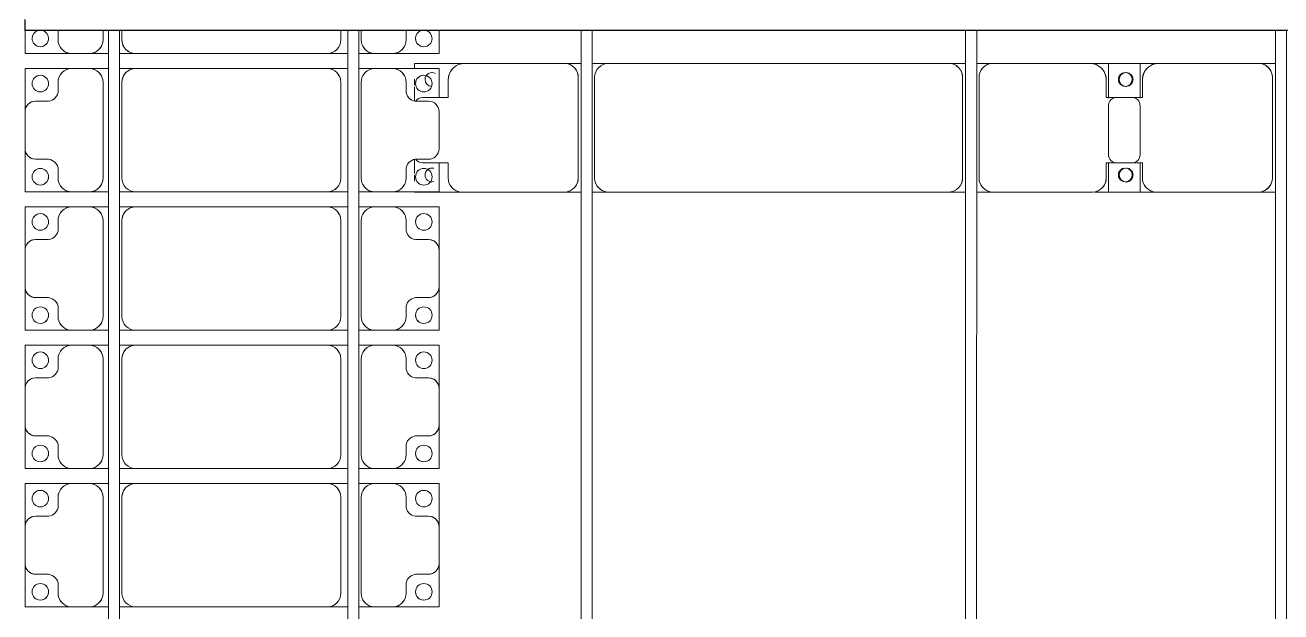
# Model space of a CAD drawing. Header units: millimetres. Extents: x -533732 to -130507, y -117886 to -23954.
# Drawn here: x -526231 to -521690, y -67886 to -65765 of the extents above; entities that cross this region are included whole.
import ezdxf

# ---------------------------------------------------------------- set-up
doc = ezdxf.new("R2010")
doc.units = ezdxf.units.MM
doc.layers.add('A-GENM', color=13, linetype='Continuous', lineweight=9)
doc.layers.add('S-BEAM', color=12, linetype='Continuous', lineweight=9)

# ---------------------------------------------------------------- blocks, each defined once
blk = doc.blocks.new('Dầm C52 - Hộp 40x60-19816-BỐ TRÍ KHUNG KẾT CẤU BÈ PIN 06')
at = {"layer": 'S-BEAM', "color": 3, "lineweight": 25}
for p, q in [((-145891.1, -20), (-145891.1, 20)), ((145891.1, -20), (-145891.1, -20))]:
    blk.add_line(p, q, dxfattribs=at)
blk = doc.blocks.new('Dai phao do pin - DẢI PHAO ĐỠ PIN-V123-BỐ TRÍ KHUNG KẾT CẤU BÈ PIN 06')
at = {"layer": 'A-GENM', "color": 7}
for p, q in [((65968.9, 223.4), (66029.7, 223.4)), ((65968.9, 223.4), (66029.7, 223.4)), ((66399.7, 223.4), (66029.7, 223.4)), ((66399.7, 223.4), (66572.2, 223.4)), ((66572.2, 223.4), (66399.7, 223.4)), ((66457.8, 223.4), (66622.8, 223.4)), ((66457.8, 116.2), (66457.8, 223.4)), ((66622.8, 223.4), (66457.8, 223.4)), ((66572.2, 223.4), (66572.2, 116.2)), ((66990.3, 223.4), (66630.3, 223.4)), ((66990.3, 223.4), (67048.9, 223.4)), ((66990.3, 223.4), (67048.9, 223.4)), ((67088.9, 223.4), (67149.7, 223.4)), ((67088.9, 223.4), (67149.7, 223.4)), ((68380.3, 223.4), (67149.7, 223.4)), ((68380.3, 223.4), (68438.9, 223.4)), ((68380.3, 223.4), (68438.9, 223.4)), ((68478.9, 223.4), (68539.7, 223.4)), ((68478.9, 223.4), (68539.7, 223.4)), ((68909.7, 223.4), (68539.7, 223.4)), ((68909.7, 223.4), (69082.2, 223.4)), ((69082.2, 223.4), (68909.7, 223.4)), ((69082.2, 184), (69082.2, 162.5)), ((69082.2, 162.5), (69082.2, 184)), ((65979.7, 173.4), (65979.7, -191.6)), ((66449.7, 118.2), (66449.7, 173.4)), ((66580.3, 173.4), (66580.3, 118.2)), ((67040.3, -191.6), (67040.3, 173.4)), ((67099.7, 173.4), (67099.7, -191.6)), ((68430.3, -191.6), (68430.3, 173.4)), ((68489.7, 173.4), (68489.7, -191.6)), ((68959.7, 118.2), (68959.7, 173.4)), ((69082.2, 156.9), (69082.2, 106.1)), ((69082.2, 106.1), (69082.2, 156.9)), ((66542.2, 118.2), (66449.7, 118.2)), ((66580.3, 118.2), (66487.8, 118.2)), ((69052.2, 118.2), (68959.7, 118.2)), ((66457.8, 88.2), (66457.8, -88.2)), ((66572.2, -88.2), (66572.2, 88.2)), ((66449.7, -181.6), (66449.7, -118.2)), ((66449.7, -118.2), (66542.2, -118.2)), ((66457.8, -241.6), (66457.8, -116.2)), ((66487.8, -118.2), (66580.3, -118.2)), ((66572.2, -116.2), (66572.2, -241.6)), ((66580.3, -118.2), (66580.3, -181.6)), ((68959.7, -181.6), (68959.7, -118.2)), ((68959.7, -118.2), (69052.2, -118.2)), ((69082.2, -106.1), (69082.2, -156.9)), ((69082.2, -156.9), (69082.2, -106.1)), ((69082.2, -162.5), (69082.2, -184)), ((69082.2, -184), (69082.2, -162.5)), ((69082.2, -222.3), (69082.2, -241.6)), ((69082.2, -241.6), (69082.2, -222.3)), ((66029.7, -241.6), (65968.9, -241.6)), ((66029.7, -241.6), (65968.9, -241.6)), ((66029.7, -241.6), (66389.7, -241.6)), ((66572.2, -241.6), (66389.7, -241.6)), ((66389.7, -241.6), (66572.2, -241.6)), ((66640.3, -241.6), (66457.8, -241.6)), ((66457.8, -241.6), (66640.3, -241.6)), ((66640.3, -241.6), (66990.3, -241.6)), ((67048.9, -241.6), (66990.3, -241.6)), ((67048.9, -241.6), (66990.3, -241.6)), ((67149.7, -241.6), (67088.9, -241.6)), ((67149.7, -241.6), (67088.9, -241.6)), ((67149.7, -241.6), (68380.3, -241.6)), ((68438.9, -241.6), (68380.3, -241.6)), ((68438.9, -241.6), (68380.3, -241.6)), ((68539.7, -241.6), (68478.9, -241.6)), ((68539.7, -241.6), (68478.9, -241.6)), ((68539.7, -241.6), (68899.7, -241.6)), ((69082.2, -241.6), (68899.7, -241.6)), ((68899.7, -241.6), (69082.2, -241.6))]:
    blk.add_line(p, q, dxfattribs=at)
for centre, radius, start, end in [((66029.7, 173.4), 50, 90, 180), ((66029.7, 173.4), 50, 107.1698, 180), ((66399.7, 173.4), 50, 0, 90), ((66399.7, 173.4), 50, 0, 75), ((66508.6, 161.8), 25, 0, 180), ((66508.6, 161.8), 25, 0, 165), ((66511.4, 161.8), 25, 360, 180), ((66511.4, 161.8), 25, 90, 180), ((66511.4, 161.8), 25, 15, 75), ((66630.3, 173.4), 50, 90, 180), ((66630.3, 173.4), 50, 105, 180), ((66990.3, 173.4), 50, 0, 90), ((66990.3, 173.4), 50, 0, 75), ((67149.7, 173.4), 50, 90, 180), ((67149.7, 173.4), 50, 150, 180), ((67149.7, 173.4), 50, 90, 120), ((68380.3, 173.4), 50, 0, 90), ((68380.3, 173.4), 50, 15, 90), ((68539.7, 173.4), 50, 90, 180), ((68539.7, 173.4), 50, 105, 180), ((68909.7, 173.4), 50, 0, 90), ((68909.7, 173.4), 50, 0, 75), ((69018.6, 161.8), 25, 360, 105), ((69018.6, 161.8), 25, 0, 105), ((66508.6, 161.8), 25, 180, 360), ((66508.6, 161.8), 25, 195, 255), ((66511.4, 161.8), 25, 180, 360), ((66511.4, 161.8), 25, 180, 255), ((66508.6, 161.8), 25, 285, 360), ((66511.4, 161.8), 25, 285, 345), ((69018.6, 161.8), 25, 255, 360), ((69018.6, 161.8), 25, 270, 360), ((66487.8, 88.2), 30, 90, 180), ((66542.2, 88.2), 30, 0, 90), ((69052.2, 88.2), 30, 30, 90), ((69052.2, 88.2), 30, 30, 60), ((66487.8, -88.2), 30, 180, 270), ((66542.2, -88.2), 30, 270, 0), ((69052.2, -88.2), 30, 270, 330), ((69052.2, -88.2), 30, 300, 330), ((69052.2, -88.2), 30, 300, 315), ((69052.2, -88.2), 30, 300, 315), ((66389.7, -181.6), 60, 270, 360), ((66389.7, -181.6), 60, 300, 0), ((66508.6, -183.2), 25, 0, 180), ((66511.4, -183.2), 25, 0, 180), ((66511.4, -183.2), 25, 60, 180), ((66508.6, -183.2), 25, 0, 150), ((66511.4, -183.2), 25, 15, 30), ((66640.3, -181.6), 60, 180, 270), ((66640.3, -181.6), 60, 180, 240), ((68899.7, -181.6), 60, 270, 360), ((68899.7, -181.6), 60, 300, 0), ((69018.6, -183.2), 25, 0, 90), ((69018.6, -183.2), 25, 0, 90), ((66029.7, -191.6), 50, 180, 270), ((66029.7, -191.6), 50, 180, 252.8326), ((66508.6, -183.2), 25, 180, 0), ((66508.6, -183.2), 25, 195, 0), ((66511.4, -183.2), 25, 180, 0), ((66511.4, -183.2), 25, 180, 270), ((66511.4, -183.2), 25, 285, 345), ((66990.3, -191.6), 50, 270, 360), ((66990.3, -191.6), 50, 285, 360), ((67149.7, -191.6), 50, 180, 270), ((67149.7, -191.6), 50, 180, 210), ((67149.7, -191.6), 50, 225, 255), ((68380.3, -191.6), 50, 270, 360), ((68380.3, -191.6), 50, 330, 345), ((68539.7, -191.6), 50, 180, 270), ((68539.7, -191.6), 50, 180, 255), ((69018.6, -183.2), 25, 240, 360), ((69018.6, -183.2), 25, 240, 360), ((68380.3, -191.6), 50, 270, 300)]:
    blk.add_arc(centre, radius, start, end, dxfattribs=at)
blk = doc.blocks.new('Dầm C52 - Dầm C52-19796-BỐ TRÍ KHUNG KẾT CẤU BÈ PIN 06')
at = {"layer": 'S-BEAM', "color": 1}
for p, q in [((-613.3, 20), (5346.7, 20)), ((5346.7, -20), (-613.3, -20))]:
    blk.add_line(p, q, dxfattribs=at)
blk = doc.blocks.new('Dai phaodi lai - DẢI PHAO ĐI LẠI-19048-BỐ TRÍ KHUNG KẾT CẤU BÈ PIN 06')
at = {"layer": 'A-GENM', "color": 7}
for p, q in [((33640, 748.4), (33723.2, 748.4)), ((33723.2, 748.4), (33640, 748.4)), ((33723.2, 748.4), (33723.2, 579.3)), ((33723.2, 579.3), (33723.2, 748.4)), ((33776.8, 748.4), (33881.8, 748.4)), ((33776.8, 579.3), (33776.8, 748.4)), ((33776.8, 748.4), (33776.8, 579.3)), ((33881.8, 748.4), (33776.8, 748.4)), ((34066.9, 748.4), (33933.1, 748.4)), ((34118.2, 748.4), (34223.2, 748.4)), ((34223.2, 748.4), (34118.2, 748.4)), ((34223.2, 748.4), (34223.2, 579.3)), ((34223.2, 579.3), (34223.2, 748.4)), ((34276.8, 748.4), (34433.1, 748.4)), ((34276.8, 579.3), (34276.8, 748.4)), ((34276.8, 748.4), (34276.8, 579.3)), ((34433.1, 748.4), (34276.8, 748.4)), ((34566.9, 748.4), (34433.1, 748.4)), ((34566.9, 748.4), (34723.2, 748.4)), ((34723.2, 748.4), (34566.9, 748.4)), ((34723.2, 748.4), (34723.2, 579.3)), ((34723.2, 579.3), (34723.2, 748.4)), ((34776.8, 748.4), (34933.1, 748.4)), ((34776.8, 579.3), (34776.8, 748.4)), ((34776.8, 748.4), (34776.8, 579.3)), ((34933.1, 748.4), (34776.8, 748.4)), ((35066.9, 748.4), (34933.1, 748.4)), ((35066.9, 748.4), (35223.2, 748.4)), ((35223.2, 748.4), (35066.9, 748.4)), ((35223.2, 748.4), (35223.2, 579.3)), ((35223.2, 579.3), (35223.2, 748.4)), ((35276.8, 748.4), (35429.5, 748.4)), ((35276.8, 579.3), (35276.8, 748.4)), ((35276.8, 748.4), (35276.8, 579.3)), ((35429.5, 748.4), (35276.8, 748.4)), ((35566.9, 748.4), (35433.1, 748.4)), ((35566.9, 748.4), (35723.2, 748.4)), ((35723.2, 748.4), (35566.9, 748.4)), ((35723.2, 748.4), (35723.2, 579.3)), ((35723.2, 579.3), (35723.2, 748.4)), ((33895.1, 710.4), (33895.1, 670.7)), ((34104.9, 670.7), (34104.9, 710.4)), ((34395.1, 710.4), (34395.1, 670.7)), ((34604.9, 670.7), (34604.9, 710.4)), ((34895.1, 710.4), (34895.1, 670.7)), ((35104.9, 670.7), (35104.9, 710.4)), ((35395.1, 710.4), (35395.1, 670.7)), ((35604.9, 670.7), (35604.9, 710.4)), ((33673.2, 629.3), (33640, 629.3)), ((33864.3, 629.3), (33826.8, 629.3)), ((34173.2, 629.3), (34135.7, 629.3)), ((34364.3, 629.3), (34326.8, 629.3)), ((34673.2, 629.3), (34635.7, 629.3)), ((34864.3, 629.3), (34826.8, 629.3)), ((35173.2, 629.3), (35135.7, 629.3)), ((35364.3, 629.3), (35326.8, 629.3)), ((35673.2, 629.3), (35635.7, 629.3)), ((33723.2, 516.7), (33723.2, 579.3)), ((33776.8, 579.3), (33776.8, 516.7)), ((34223.2, 516.7), (34223.2, 579.3)), ((34276.8, 579.3), (34276.8, 516.7)), ((34723.2, 516.7), (34723.2, 579.3)), ((34776.8, 579.3), (34776.8, 516.7)), ((35223.2, 516.7), (35223.2, 579.3)), ((35276.8, 579.3), (35276.8, 516.7)), ((35723.2, 516.7), (35723.2, 579.3)), ((33723.2, 516.7), (33723.2, 458.1)), ((33723.2, 516.7), (33723.2, 458.1)), ((33776.8, 458.1), (33776.8, 516.7)), ((33776.8, 458.1), (33776.8, 516.7)), ((34223.2, 516.7), (34223.2, 458.1)), ((34223.2, 516.7), (34223.2, 458.1)), ((34276.8, 458.1), (34276.8, 516.7)), ((34276.8, 458.1), (34276.8, 516.7)), ((34723.2, 516.7), (34723.2, 458.1)), ((34723.2, 516.7), (34723.2, 458.1)), ((34776.8, 458.1), (34776.8, 516.7)), ((34776.8, 458.1), (34776.8, 516.7)), ((35223.2, 516.7), (35223.2, 458.1)), ((35223.2, 516.7), (35223.2, 458.1)), ((35276.8, 458.1), (35276.8, 516.7)), ((35276.8, 458.1), (35276.8, 516.7)), ((35723.2, 516.7), (35723.2, 458.1)), ((35723.2, 516.7), (35723.2, 458.1)), ((33640, 466.7), (33673.2, 466.7)), ((33826.8, 466.7), (34173.2, 466.7)), ((34326.8, 466.7), (34673.2, 466.7)), ((34826.8, 466.7), (35173.2, 466.7)), ((35326.8, 466.7), (35673.2, 466.7)), ((33723.2, 418.1), (33723.2, 343.3)), ((33723.2, 418.1), (33723.2, 343.3)), ((33776.8, 343.3), (33776.8, 418.1)), ((33776.8, 343.3), (33776.8, 418.1)), ((34223.2, 418.1), (34223.2, 343.3)), ((34223.2, 418.1), (34223.2, 343.3)), ((34276.8, 343.3), (34276.8, 418.1)), ((34276.8, 343.3), (34276.8, 418.1)), ((34723.2, 418.1), (34723.2, 343.3)), ((34723.2, 418.1), (34723.2, 343.3)), ((34776.8, 343.3), (34776.8, 418.1)), ((34776.8, 343.3), (34776.8, 418.1)), ((35223.2, 418.1), (35223.2, 343.3)), ((35223.2, 418.1), (35223.2, 343.3)), ((35276.8, 343.3), (35276.8, 418.1)), ((35276.8, 343.3), (35276.8, 418.1)), ((35723.2, 418.1), (35723.2, 343.3)), ((35723.2, 418.1), (35723.2, 343.3)), ((33673.2, 393.3), (33640, 393.3)), ((34173.2, 393.3), (33826.8, 393.3)), ((34673.2, 393.3), (34326.8, 393.3)), ((35173.2, 393.3), (34826.8, 393.3)), ((35673.2, 393.3), (35326.8, 393.3)), ((33723.2, -348.3), (33723.2, 343.3)), ((33776.8, 343.3), (33776.8, -348.3)), ((34223.2, -348.3), (34223.2, 343.3)), ((34276.8, 343.3), (34276.8, -348.3)), ((34723.2, -348.3), (34723.2, 343.3)), ((34776.8, 343.3), (34776.8, -348.3)), ((35223.2, -348.3), (35223.2, 343.3)), ((35276.8, 343.3), (35276.8, -348.3)), ((35723.2, -348.3), (35723.2, 343.3)), ((33723.2, -348.3), (33723.2, -406.9)), ((33723.2, -348.3), (33723.2, -406.9)), ((33776.8, -406.9), (33776.8, -348.3)), ((33776.8, -406.9), (33776.8, -348.3)), ((34223.2, -348.3), (34223.2, -406.9)), ((34223.2, -348.3), (34223.2, -406.9)), ((34276.8, -406.9), (34276.8, -348.3)), ((34276.8, -406.9), (34276.8, -348.3)), ((34723.2, -348.3), (34723.2, -406.9)), ((34723.2, -348.3), (34723.2, -406.9)), ((34776.8, -406.9), (34776.8, -348.3)), ((34776.8, -406.9), (34776.8, -348.3)), ((35223.2, -348.3), (35223.2, -406.9)), ((35223.2, -348.3), (35223.2, -406.9)), ((35276.8, -406.9), (35276.8, -348.3)), ((35276.8, -406.9), (35276.8, -348.3)), ((35723.2, -348.3), (35723.2, -406.9)), ((35723.2, -348.3), (35723.2, -406.9)), ((33640, -398.3), (33673.2, -398.3)), ((33826.8, -398.3), (34173.2, -398.3)), ((34326.8, -398.3), (34673.2, -398.3)), ((34826.8, -398.3), (35173.2, -398.3)), ((35326.8, -398.3), (35673.2, -398.3)), ((33723.2, -446.9), (33723.2, -516.7)), ((33723.2, -446.9), (33723.2, -516.7)), ((33776.8, -516.7), (33776.8, -446.9)), ((33776.8, -516.7), (33776.8, -446.9)), ((34223.2, -446.9), (34223.2, -516.7)), ((34223.2, -446.9), (34223.2, -516.7)), ((34276.8, -516.7), (34276.8, -446.9)), ((34276.8, -516.7), (34276.8, -446.9)), ((34723.2, -446.9), (34723.2, -516.7)), ((34723.2, -446.9), (34723.2, -516.7)), ((34776.8, -516.7), (34776.8, -446.9)), ((34776.8, -516.7), (34776.8, -446.9)), ((35223.2, -446.9), (35223.2, -516.7)), ((35223.2, -446.9), (35223.2, -516.7)), ((35276.8, -516.7), (35276.8, -446.9)), ((35276.8, -516.7), (35276.8, -446.9)), ((35723.2, -446.9), (35723.2, -516.7)), ((35723.2, -446.9), (35723.2, -516.7)), ((33673.2, -466.7), (33640, -466.7)), ((34173.2, -466.7), (33826.8, -466.7)), ((34673.2, -466.7), (34326.8, -466.7)), ((35173.2, -466.7), (34826.8, -466.7)), ((35673.2, -466.7), (35326.8, -466.7)), ((33723.2, -579.3), (33723.2, -516.7)), ((33776.8, -516.7), (33776.8, -579.3)), ((34223.2, -579.3), (34223.2, -516.7)), ((34276.8, -516.7), (34276.8, -579.3)), ((34723.2, -579.3), (34723.2, -516.7)), ((34776.8, -516.7), (34776.8, -579.3)), ((35223.2, -579.3), (35223.2, -516.7)), ((35276.8, -516.7), (35276.8, -579.3)), ((35723.2, -579.3), (35723.2, -516.7)), ((33723.2, -579.3), (33723.2, -748.4)), ((33723.2, -748.4), (33723.2, -579.3)), ((33776.8, -748.4), (33776.8, -579.3)), ((33776.8, -579.3), (33776.8, -748.4)), ((34223.2, -579.3), (34223.2, -748.4)), ((34223.2, -748.4), (34223.2, -579.3)), ((34276.8, -748.4), (34276.8, -579.3)), ((34276.8, -579.3), (34276.8, -748.4)), ((34723.2, -579.3), (34723.2, -748.4)), ((34723.2, -748.4), (34723.2, -579.3)), ((34776.8, -748.4), (34776.8, -579.3)), ((34776.8, -579.3), (34776.8, -748.4)), ((35223.2, -579.3), (35223.2, -748.4)), ((35223.2, -748.4), (35223.2, -579.3)), ((35276.8, -748.4), (35276.8, -579.3)), ((35276.8, -579.3), (35276.8, -748.4)), ((35723.2, -579.3), (35723.2, -748.4)), ((35723.2, -748.4), (35723.2, -579.3)), ((33640, -629.3), (33673.2, -629.3)), ((33826.8, -629.3), (33864.3, -629.3)), ((34135.7, -629.3), (34173.2, -629.3)), ((34326.8, -629.3), (34364.3, -629.3)), ((34635.7, -629.3), (34673.2, -629.3)), ((34826.8, -629.3), (34864.3, -629.3)), ((35135.7, -629.3), (35173.2, -629.3)), ((35326.8, -629.3), (35364.3, -629.3)), ((35635.7, -629.3), (35673.2, -629.3)), ((33895.1, -670.7), (33895.1, -710.4)), ((34104.9, -710.4), (34104.9, -670.7)), ((34395.1, -670.7), (34395.1, -710.4)), ((34604.9, -710.4), (34604.9, -670.7)), ((34895.1, -670.7), (34895.1, -710.4)), ((35104.9, -710.4), (35104.9, -670.7)), ((35395.1, -670.7), (35395.1, -710.4)), ((35604.9, -710.4), (35604.9, -670.7)), ((33723.2, -748.4), (33640, -748.4)), ((33640, -748.4), (33723.2, -748.4)), ((33933.1, -748.4), (33776.8, -748.4)), ((33776.8, -748.4), (33933.1, -748.4)), ((33933.1, -748.4), (34066.9, -748.4)), ((34223.2, -748.4), (34066.9, -748.4)), ((34066.9, -748.4), (34223.2, -748.4)), ((34433.1, -748.4), (34276.8, -748.4)), ((34276.8, -748.4), (34433.1, -748.4)), ((34433.1, -748.4), (34566.9, -748.4)), ((34723.2, -748.4), (34566.9, -748.4)), ((34566.9, -748.4), (34723.2, -748.4)), ((34933.1, -748.4), (34776.8, -748.4)), ((34776.8, -748.4), (34933.1, -748.4)), ((34933.1, -748.4), (35066.9, -748.4)), ((35223.2, -748.4), (35066.9, -748.4)), ((35066.9, -748.4), (35223.2, -748.4)), ((35429.5, -748.4), (35276.8, -748.4)), ((35276.8, -748.4), (35429.5, -748.4)), ((35433.1, -748.4), (35566.9, -748.4)), ((35723.2, -748.4), (35566.9, -748.4)), ((35566.9, -748.4), (35723.2, -748.4))]:
    blk.add_line(p, q, dxfattribs=at)
for centre, radius, start, end in [((33933.1, 710.4), 38, 90, 180), ((34066.9, 710.4), 38, 0, 90), ((34433.1, 710.4), 38, 90, 180), ((34433.1, 710.4), 38, 90, 180), ((34433.1, 710.4), 38, 120, 180), ((34433.1, 710.4), 38, 120, 180), ((34433.1, 710.4), 38, 90, 105), ((34433.1, 710.4), 38, 90, 105), ((34566.9, 710.4), 38, 360, 90), ((34566.9, 710.4), 38, 75, 90), ((34566.9, 710.4), 38, 360, 90), ((34566.9, 710.4), 38, 75, 90), ((34566.9, 710.4), 38, 360, 60), ((34566.9, 710.4), 38, 360, 60), ((34933.1, 710.4), 38, 90, 180), ((34933.1, 710.4), 38, 90, 180), ((34933.1, 710.4), 38, 120, 180), ((34933.1, 710.4), 38, 120, 180), ((34933.1, 710.4), 38, 90, 105), ((34933.1, 710.4), 38, 90, 105), ((35066.9, 710.4), 38, 0, 90), ((35066.9, 710.4), 38, 75, 90), ((35066.9, 710.4), 38, 0, 90), ((35066.9, 710.4), 38, 75, 90), ((35066.9, 710.4), 38, 360, 60), ((35066.9, 710.4), 38, 360, 60), ((35433.1, 710.4), 38, 90, 180), ((35433.1, 710.4), 38, 95.504, 180), ((35433.1, 710.4), 38, 120, 180), ((35433.1, 710.4), 38, 120, 180), ((35433.1, 710.4), 38, 95.504, 105), ((35433.1, 710.4), 38, 95.504, 105), ((35566.9, 710.4), 38, 0, 90), ((35566.9, 710.4), 38, 75, 90), ((35566.9, 710.4), 38, 0, 90), ((35566.9, 710.4), 38, 75, 90), ((35566.9, 710.4), 38, 360, 60), ((35566.9, 710.4), 38, 360, 60), ((33668.4, 693.3), 30, 90, 165), ((33668.4, 693.3), 30, 90, 165), ((33668.4, 693.3), 30, 195, 270), ((33668.4, 693.3), 30, 195, 270), ((33668.4, 693.3), 30, 270, 90), ((33668.4, 693.3), 30, 0, 90), ((33668.4, 693.3), 30, 270, 345), ((33831.6, 693.3), 30, 90, 270), ((33831.6, 693.3), 30, 90, 180), ((33831.6, 693.3), 30, 195, 270), ((33831.6, 693.3), 30, 270, 90), ((33831.6, 693.3), 30, 270, 90), ((34168.4, 693.3), 30, 90, 270), ((34168.4, 693.3), 30, 90, 270), ((34168.4, 693.3), 30, 270, 90), ((34168.4, 693.3), 30, 0, 90), ((34168.4, 693.3), 30, 270, 345), ((34331.6, 693.3), 30, 90, 270), ((34331.6, 693.3), 30, 90, 180), ((34331.6, 693.3), 30, 195, 270), ((34331.6, 693.3), 30, 270, 90), ((34331.6, 693.3), 30, 270, 90), ((34668.4, 693.3), 30, 90, 270), ((34668.4, 693.3), 30, 90, 270), ((34668.4, 693.3), 30, 270, 90), ((34668.4, 693.3), 30, 0, 90), ((34668.4, 693.3), 30, 270, 345), ((34831.6, 693.3), 30, 90, 270), ((34831.6, 693.3), 30, 90, 180), ((34831.6, 693.3), 30, 195, 270), ((34831.6, 693.3), 30, 270, 90), ((34831.6, 693.3), 30, 270, 90), ((35168.4, 693.3), 30, 90, 270), ((35168.4, 693.3), 30, 90, 270), ((35168.4, 693.3), 30, 270, 90), ((35168.4, 693.3), 30, 0, 90), ((35168.4, 693.3), 30, 270, 345), ((35331.6, 693.3), 30, 90, 270), ((35331.6, 693.3), 30, 90, 180), ((35331.6, 693.3), 30, 195, 270), ((35331.6, 693.3), 30, 270, 90), ((35331.6, 693.3), 30, 270, 90), ((35668.4, 693.3), 30, 90, 270), ((35668.4, 693.3), 30, 90, 270), ((35668.4, 693.3), 30, 270, 90), ((35668.4, 693.3), 30, 0, 90), ((35668.4, 693.3), 30, 270, 345), ((33855.2, 668.2), 40, 283.1885, 3.5081), ((34144.8, 668.2), 40, 176.4919, 256.8115), ((34355.2, 668.2), 40, 283.1885, 3.5081), ((34644.8, 668.2), 40, 176.4919, 256.8115), ((34855.2, 668.2), 40, 283.1885, 3.5081), ((35144.8, 668.2), 40, 176.4919, 256.8115), ((35355.2, 668.2), 40, 283.1885, 3.5081), ((35644.8, 668.2), 40, 176.4919, 256.8115), ((33673.2, 579.3), 50, 0, 90), ((33673.2, 579.3), 50, 15, 90), ((33826.8, 579.3), 50, 90, 180), ((33826.8, 579.3), 50, 90, 165), ((34173.2, 579.3), 50, 360, 90), ((34173.2, 579.3), 50, 15, 90), ((34326.8, 579.3), 50, 90, 180), ((34326.8, 579.3), 50, 90, 165), ((34673.2, 579.3), 50, 0, 90), ((34673.2, 579.3), 50, 15, 90), ((34826.8, 579.3), 50, 90, 180), ((34826.8, 579.3), 50, 90, 165), ((35173.2, 579.3), 50, 0, 90), ((35173.2, 579.3), 50, 15, 90), ((35326.8, 579.3), 50, 90, 180), ((35326.8, 579.3), 50, 90, 165), ((35673.2, 579.3), 50, 0, 90), ((35673.2, 579.3), 50, 15, 90), ((33673.2, 516.7), 50, 270, 0), ((33673.2, 516.7), 50, 270, 345), ((33826.8, 516.7), 50, 180, 270), ((33826.8, 516.7), 50, 195, 270), ((34173.2, 516.7), 50, 270, 360), ((34173.2, 516.7), 50, 270, 345), ((34326.8, 516.7), 50, 180, 270), ((34326.8, 516.7), 50, 195, 270), ((34673.2, 516.7), 50, 270, 0), ((34673.2, 516.7), 50, 270, 345), ((34826.8, 516.7), 50, 180, 270), ((34826.8, 516.7), 50, 195, 270), ((35173.2, 516.7), 50, 270, 0), ((35173.2, 516.7), 50, 270, 345), ((35326.8, 516.7), 50, 180, 270), ((35326.8, 516.7), 50, 195, 270), ((35673.2, 516.7), 50, 270, 0), ((35673.2, 516.7), 50, 270, 345), ((33673.2, 343.3), 50, 360, 90), ((33673.2, 343.3), 50, 360, 75), ((33826.8, 343.3), 50, 90, 180), ((33826.8, 343.3), 50, 150, 180), ((33826.8, 343.3), 50, 105, 135), ((34173.2, 343.3), 50, 360, 90), ((34173.2, 343.3), 50, 360, 75), ((34326.8, 343.3), 50, 90, 180), ((34326.8, 343.3), 50, 150, 180), ((34326.8, 343.3), 50, 105, 135), ((34673.2, 343.3), 50, 360, 90), ((34673.2, 343.3), 50, 360, 75), ((34826.8, 343.3), 50, 90, 180), ((34826.8, 343.3), 50, 150, 180), ((34826.8, 343.3), 50, 105, 135), ((35173.2, 343.3), 50, 360, 90), ((35173.2, 343.3), 50, 360, 75), ((35326.8, 343.3), 50, 90, 180), ((35326.8, 343.3), 50, 150, 180), ((35326.8, 343.3), 50, 105, 135), ((35673.2, 343.3), 50, 360, 90), ((35673.2, 343.3), 50, 360, 75), ((33673.2, -348.3), 50, 270, 0), ((33673.2, -348.3), 50, 307.7098, 0), ((33826.8, -348.3), 50, 180, 270), ((33826.8, -348.3), 50, 195, 270), ((34173.2, -348.3), 50, 270, 360), ((34173.2, -348.3), 50, 270, 360), ((34326.8, -348.3), 50, 180, 270), ((34326.8, -348.3), 50, 195, 270), ((34673.2, -348.3), 50, 270, 360), ((34673.2, -348.3), 50, 270, 360), ((34826.8, -348.3), 50, 180, 270), ((34826.8, -348.3), 50, 195, 270), ((35173.2, -348.3), 50, 270, 360), ((35173.2, -348.3), 50, 270, 360), ((35326.8, -348.3), 50, 180, 270), ((35326.8, -348.3), 50, 195, 270), ((35673.2, -348.3), 50, 270, 360), ((35673.2, -348.3), 50, 270, 360), ((33673.2, -348.3), 50, 270, 300), ((33673.2, -516.7), 50, 0, 90), ((33673.2, -516.7), 50, 15, 90), ((33826.8, -516.7), 50, 90, 180), ((33826.8, -516.7), 50, 90, 165), ((34173.2, -516.7), 50, 360, 90), ((34173.2, -516.7), 50, 15, 90), ((34326.8, -516.7), 50, 90, 180), ((34326.8, -516.7), 50, 90, 165), ((34673.2, -516.7), 50, 0, 90), ((34673.2, -516.7), 50, 15, 90), ((34826.8, -516.7), 50, 90, 180), ((34826.8, -516.7), 50, 90, 165), ((35173.2, -516.7), 50, 0, 90), ((35173.2, -516.7), 50, 15, 90), ((35326.8, -516.7), 50, 90, 180), ((35326.8, -516.7), 50, 90, 165), ((35673.2, -516.7), 50, 0, 90), ((35673.2, -516.7), 50, 15, 90), ((33673.2, -579.3), 50, 270, 0), ((33826.8, -579.3), 50, 180, 270), ((34173.2, -579.3), 50, 270, 360), ((34326.8, -579.3), 50, 180, 270), ((34673.2, -579.3), 50, 270, 0), ((34826.8, -579.3), 50, 180, 270), ((35173.2, -579.3), 50, 270, 360), ((35326.8, -579.3), 50, 180, 270), ((35673.2, -579.3), 50, 270, 0), ((33673.2, -579.3), 50, 270, 345), ((33826.8, -579.3), 50, 195, 270), ((33855.2, -668.2), 40, 356.4919, 76.8115), ((34144.8, -668.2), 40, 103.1885, 183.5081), ((34173.2, -579.3), 50, 270, 345), ((34326.8, -579.3), 50, 195, 270), ((34355.2, -668.2), 40, 356.4919, 76.8115), ((34644.8, -668.2), 40, 103.1885, 183.5081), ((34673.2, -579.3), 50, 270, 345), ((34826.8, -579.3), 50, 195, 270), ((34855.2, -668.2), 40, 356.4919, 76.8115), ((35144.8, -668.2), 40, 103.1885, 183.5081), ((35173.2, -579.3), 50, 270, 345), ((35326.8, -579.3), 50, 195, 270), ((35355.2, -668.2), 40, 356.4919, 76.8115), ((35644.8, -668.2), 40, 103.1885, 183.5081), ((35673.2, -579.3), 50, 270, 345), ((33668.4, -693.3), 30, 90, 165), ((33668.4, -693.3), 30, 90, 165), ((33668.4, -693.3), 30, 270, 90), ((33668.4, -693.3), 30, 15, 90), ((33831.6, -693.3), 30, 90, 270), ((33831.6, -693.3), 30, 90, 165), ((33831.6, -693.3), 30, 270, 90), ((33831.6, -693.3), 30, 270, 90), ((34168.4, -693.3), 30, 90, 270), ((34168.4, -693.3), 30, 90, 270), ((34168.4, -693.3), 30, 270, 90), ((34168.4, -693.3), 30, 15, 90), ((34331.6, -693.3), 30, 90, 270), ((34331.6, -693.3), 30, 90, 165), ((34331.6, -693.3), 30, 270, 90), ((34331.6, -693.3), 30, 270, 90), ((34668.4, -693.3), 30, 90, 270), ((34668.4, -693.3), 30, 90, 270), ((34668.4, -693.3), 30, 270, 90), ((34668.4, -693.3), 30, 15, 90), ((34831.6, -693.3), 30, 90, 270), ((34831.6, -693.3), 30, 90, 165), ((34831.6, -693.3), 30, 270, 90), ((34831.6, -693.3), 30, 270, 90), ((35168.4, -693.3), 30, 90, 270), ((35168.4, -693.3), 30, 90, 270), ((35168.4, -693.3), 30, 270, 90), ((35168.4, -693.3), 30, 15, 90), ((35331.6, -693.3), 30, 90, 270), ((35331.6, -693.3), 30, 90, 165), ((35331.6, -693.3), 30, 270, 90), ((35331.6, -693.3), 30, 270, 90), ((35668.4, -693.3), 30, 90, 270), ((35668.4, -693.3), 30, 90, 270), ((35668.4, -693.3), 30, 270, 90), ((35668.4, -693.3), 30, 15, 90), ((33668.4, -693.3), 30, 195, 270), ((33668.4, -693.3), 30, 195, 270), ((33668.4, -693.3), 30, 270, 360), ((33831.6, -693.3), 30, 180, 270), ((33933.1, -710.4), 38, 180, 270), ((33933.1, -710.4), 38, 180, 240), ((33933.1, -710.4), 38, 180, 270), ((33933.1, -710.4), 38, 180, 240), ((34066.9, -710.4), 38, 270, 0), ((34066.9, -710.4), 38, 270, 0), ((34066.9, -710.4), 38, 300, 0), ((34066.9, -710.4), 38, 300, 0), ((34168.4, -693.3), 30, 270, 360), ((34331.6, -693.3), 30, 180, 270), ((34433.1, -710.4), 38, 180, 270), ((34433.1, -710.4), 38, 180, 240), ((34433.1, -710.4), 38, 180, 270), ((34433.1, -710.4), 38, 180, 240), ((34566.9, -710.4), 38, 270, 360), ((34566.9, -710.4), 38, 270, 360), ((34566.9, -710.4), 38, 300, 360), ((34566.9, -710.4), 38, 300, 360), ((34668.4, -693.3), 30, 270, 360), ((34831.6, -693.3), 30, 180, 270), ((34933.1, -710.4), 38, 180, 270), ((34933.1, -710.4), 38, 180, 240), ((34933.1, -710.4), 38, 180, 270), ((34933.1, -710.4), 38, 180, 240), ((35066.9, -710.4), 38, 270, 0), ((35066.9, -710.4), 38, 270, 0), ((35066.9, -710.4), 38, 300, 0), ((35066.9, -710.4), 38, 300, 0), ((35168.4, -693.3), 30, 270, 360), ((35331.6, -693.3), 30, 180, 270), ((35433.1, -710.4), 38, 180, 270), ((35433.1, -710.4), 38, 180, 240), ((35433.1, -710.4), 38, 180, 264.5056), ((35433.1, -710.4), 38, 180, 240), ((35566.9, -710.4), 38, 270, 0), ((35566.9, -710.4), 38, 270, 0), ((35566.9, -710.4), 38, 300, 0), ((35566.9, -710.4), 38, 300, 0), ((35668.4, -693.3), 30, 270, 360), ((33933.1, -710.4), 38, 255, 270), ((33933.1, -710.4), 38, 255, 270), ((34066.9, -710.4), 38, 270, 285), ((34066.9, -710.4), 38, 270, 285), ((34433.1, -710.4), 38, 255, 270), ((34433.1, -710.4), 38, 255, 270), ((34566.9, -710.4), 38, 270, 285), ((34566.9, -710.4), 38, 270, 285), ((34933.1, -710.4), 38, 255, 270), ((34933.1, -710.4), 38, 255, 270), ((35066.9, -710.4), 38, 270, 285), ((35066.9, -710.4), 38, 270, 285), ((35433.1, -710.4), 38, 255, 264.5056), ((35433.1, -710.4), 38, 255, 264.5056), ((35566.9, -710.4), 38, 270, 285), ((35566.9, -710.4), 38, 270, 285)]:
    blk.add_arc(centre, radius, start, end, dxfattribs=at)
blk = doc.blocks.new('HOBANMONG_BEPIN 6_rvt-1-BỐ TRÍ KHUNG KẾT CẤU BÈ PIN 06')
at = {"layer": 'A-GENM', "color": 3, "lineweight": 25}
for name, p, rotation in [('Dai phaodi lai - DẢI PHAO ĐI LẠI-19048-BỐ TRÍ KHUNG KẾT CẤU BÈ PIN 06', (-525482.5, -32144.9), 269.9997586098934), ('Dai phao do pin - DẢI PHAO ĐỠ PIN-V123-BỐ TRÍ KHUNG KẾT CẤU BÈ PIN 06', (-455741.4, -66145.2), 179.9997586099391)]:
    blk.add_blockref(name, p, dxfattribs=dict(at, rotation=rotation))
at = {"layer": 'S-BEAM', "color": 3, "lineweight": 25}
for name, p, rotation in [('Dầm C52 - Dầm C52-19796-BỐ TRÍ KHUNG KẾT CẤU BÈ PIN 06', (-525909.5, -71131.6), 89.99975860989407), ('Dầm C52 - Dầm C52-19796-BỐ TRÍ KHUNG KẾT CẤU BÈ PIN 06', (-525044.5, -71131.6), 89.99975860989407), ('Dầm C52 - Dầm C52-19796-BỐ TRÍ KHUNG KẾT CẤU BÈ PIN 06', (-524200.3, -71131.6), 89.99975860989407), ('Dầm C52 - Dầm C52-19796-BỐ TRÍ KHUNG KẾT CẤU BÈ PIN 06', (-522810.3, -71131.6), 89.99975860989407), ('Dầm C52 - Dầm C52-19796-BỐ TRÍ KHUNG KẾT CẤU BÈ PIN 06', (-521690.3, -71131.6), 89.99975860989407), ('Dầm C52 - Hộp 40x60-19816-BỐ TRÍ KHUNG KẾT CẤU BÈ PIN 06', (-380339.9, -65765.5), 359.9997586099392)]:
    blk.add_blockref(name, p, dxfattribs=dict(at, rotation=rotation))

msp = doc.modelspace()

# ---------------------------------------------------------------- block references
at = {"lineweight": 5}
msp.add_blockref('HOBANMONG_BEPIN 6_rvt-1-BỐ TRÍ KHUNG KẾT CẤU BÈ PIN 06', (0, 0), dxfattribs=at)

doc.saveas('drawing.dxf')
